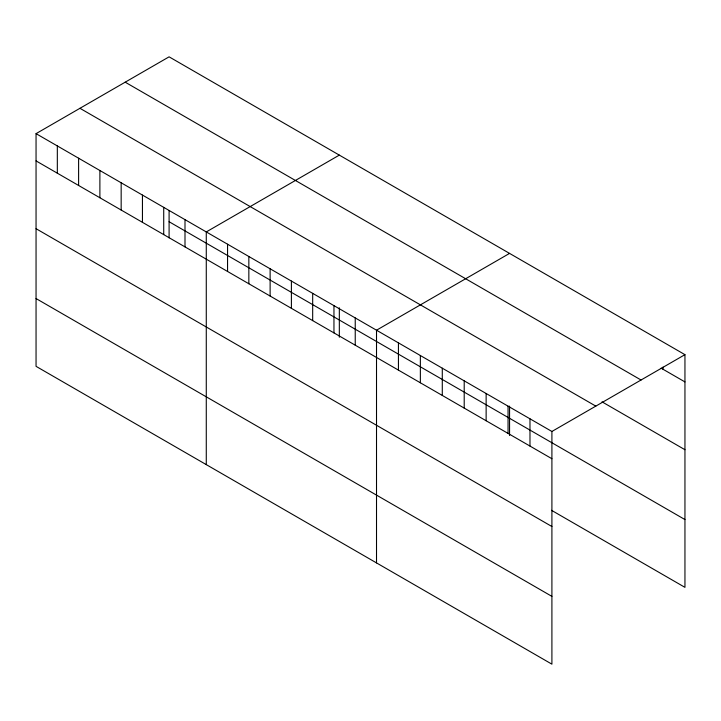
<?xml version="1.0" encoding="UTF-8"?>
<svg xmlns="http://www.w3.org/2000/svg" width="721" height="721" viewBox="0 0 721 721"><rect width="100%" height="100%" fill="white"/><g stroke="black" fill="none" stroke-linecap="round" stroke-linejoin="round"><path stroke-width="1.08" d="M36.05 133.646L551.907 431.473L551.907 664.167L36.05 366.34L36.05 133.646L169.093 56.833L684.95 354.66L684.95 587.354L551.502 510.306M339.33 155.114L206.278 231.928L206.278 464.621M509.558 253.395L376.515 330.209L376.515 562.903M551.907 431.473L684.95 354.66M661.121 368.161L684.95 381.914M125.193 82.185L641.041 380.012M602.017 401.831L684.95 449.715M79.959 108.303L595.807 406.121M169.093 221.735L684.95 519.562M36.05 160.9L551.907 458.727M36.05 228.701L551.907 526.519M36.05 298.548L551.907 596.375M663.023 367.079L663.023 369.26M529.98 418.82L529.98 446.074M509.558 406.103L509.558 435.511M508.053 406.157L508.053 433.411M486.134 393.504L486.134 420.758M464.207 380.841L464.207 408.104M442.288 368.188L442.288 395.441M420.361 355.525L420.361 382.788M398.434 342.872L398.434 370.125M355.237 317.925L355.237 345.188M339.33 307.822L339.33 337.23M333.958 305.641L333.958 332.895M312.68 293.357L312.68 320.611M291.401 281.073L291.401 308.327M270.123 268.789L270.123 296.043M248.844 256.505L248.844 283.759M227.557 244.212L227.557 271.475M185 219.644L185 246.897M169.093 210.649L169.093 237.876M163.721 207.36L163.721 234.613M142.443 195.076L142.443 222.329M121.164 182.792L121.164 210.045M99.886 170.507L99.886 197.761M78.607 158.214L78.607 185.477M57.329 145.93L57.329 173.193"/></g></svg>
